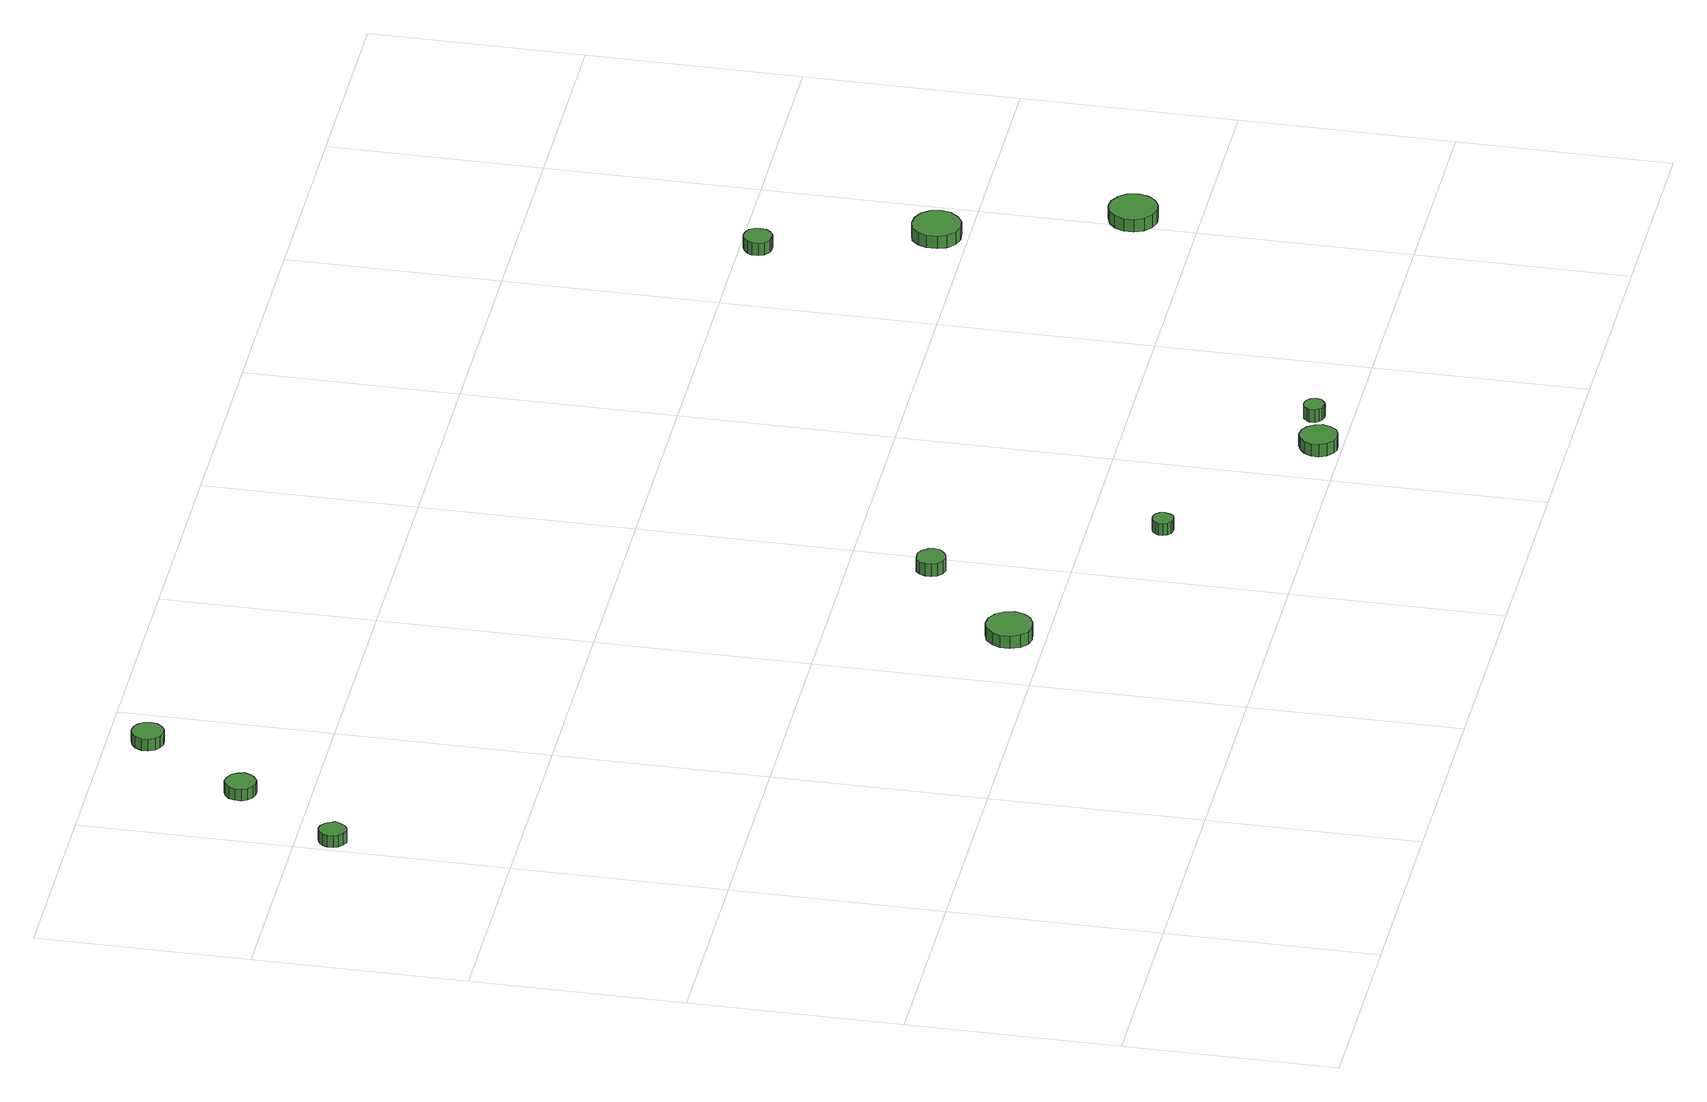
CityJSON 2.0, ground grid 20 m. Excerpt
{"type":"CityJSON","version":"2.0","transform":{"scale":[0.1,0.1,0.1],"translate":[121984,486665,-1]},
"CityObjects":{
"tree1":{"type":"SolitaryVegetationObject","attributes":{"function":"something"},"geometry":[{"type":"MultiSurface","lod":"1","boundaries":[[[0,1,2,3,4,5,6,7,8,9,10,11,12,13,14]],[[15,16,17,18,19,20,21,22,23,24,25,26,27,28,29]],[[0,29,28,1]],[[1,28,27,2]],[[2,27,26,3]],[[3,26,25,4]],[[4,25,24,5]],[[5,24,23,6]],[[6,23,22,7]],[[7,22,21,8]],[[8,21,20,9]],[[9,20,19,10]],[[10,19,18,11]],[[11,18,17,12]],[[12,17,16,13]],[[13,16,15,14]],[[14,15,29,0]]]}]},
"tree2":{"type":"SolitaryVegetationObject","attributes":{"function":"something"},"geometry":[{"type":"MultiSurface","lod":"1","boundaries":[[[30,31,32,33,34,35,36,37,38,39,40,41,42,43,44]],[[45,46,47,48,49,50,51,52,53,54,55,56,57,58,59]],[[30,59,58,31]],[[31,58,57,32]],[[32,57,56,33]],[[33,56,55,34]],[[34,55,54,35]],[[35,54,53,36]],[[36,53,52,37]],[[37,52,51,38]],[[38,51,50,39]],[[39,50,49,40]],[[40,49,48,41]],[[41,48,47,42]],[[42,47,46,43]],[[43,46,45,44]],[[44,45,59,30]]]}]},
"tree3":{"type":"SolitaryVegetationObject","attributes":{"function":"something"},"geometry":[{"type":"MultiSurface","lod":"1","boundaries":[[[60,61,62,63,64,65,66,67,68,69,70,71,72,73,74]],[[75,76,77,78,79,80,81,82,83,84,85,86,87,88,89]],[[60,89,88,61]],[[61,88,87,62]],[[62,87,86,63]],[[63,86,85,64]],[[64,85,84,65]],[[65,84,83,66]],[[66,83,82,67]],[[67,82,81,68]],[[68,81,80,69]],[[69,80,79,70]],[[70,79,78,71]],[[71,78,77,72]],[[72,77,76,73]],[[73,76,75,74]],[[74,75,89,60]]]}]},
"tree4":{"type":"SolitaryVegetationObject","attributes":{"function":"something"},"geometry":[{"type":"MultiSurface","lod":"1","boundaries":[[[90,91,92,93,94,95,96,97,98,99,100,101,102,103,104]],[[105,106,107,108,109,110,111,112,113,114,115,116,117,118,119]],[[90,119,118,91]],[[91,118,117,92]],[[92,117,116,93]],[[93,116,115,94]],[[94,115,114,95]],[[95,114,113,96]],[[96,113,112,97]],[[97,112,111,98]],[[98,111,110,99]],[[99,110,109,100]],[[100,109,108,101]],[[101,108,107,102]],[[102,107,106,103]],[[103,106,105,104]],[[104,105,119,90]]]}]},
"tree5":{"type":"SolitaryVegetationObject","attributes":{"function":"something"},"geometry":[{"type":"MultiSurface","lod":"1","boundaries":[[[120,121,122,123,124,125,126,127,128,129,130,131,132,133,134]],[[135,136,137,138,139,140,141,142,143,144,145,146,147,148,149]],[[120,149,148,121]],[[121,148,147,122]],[[122,147,146,123]],[[123,146,145,124]],[[124,145,144,125]],[[125,144,143,126]],[[126,143,142,127]],[[127,142,141,128]],[[128,141,140,129]],[[129,140,139,130]],[[130,139,138,131]],[[131,138,137,132]],[[132,137,136,133]],[[133,136,135,134]],[[134,135,149,120]]]}]},
"tree6":{"type":"SolitaryVegetationObject","attributes":{"function":"something"},"geometry":[{"type":"MultiSurface","lod":"1","boundaries":[[[150,151,152,153,154,155,156,157,158,159,160,161,162,163,164]],[[165,166,167,168,169,170,171,172,173,174,175,176,177,178,179]],[[150,179,178,151]],[[151,178,177,152]],[[152,177,176,153]],[[153,176,175,154]],[[154,175,174,155]],[[155,174,173,156]],[[156,173,172,157]],[[157,172,171,158]],[[158,171,170,159]],[[159,170,169,160]],[[160,169,168,161]],[[161,168,167,162]],[[162,167,166,163]],[[163,166,165,164]],[[164,165,179,150]]]}]},
"tree7":{"type":"SolitaryVegetationObject","attributes":{"function":"something"},"geometry":[{"type":"MultiSurface","lod":"1","boundaries":[[[180,181,182,183,184,185,186,187,188,189,190,191,192,193,194]],[[195,196,197,198,199,200,201,202,203,204,205,206,207,208,209]],[[180,209,208,181]],[[181,208,207,182]],[[182,207,206,183]],[[183,206,205,184]],[[184,205,204,185]],[[185,204,203,186]],[[186,203,202,187]],[[187,202,201,188]],[[188,201,200,189]],[[189,200,199,190]],[[190,199,198,191]],[[191,198,197,192]],[[192,197,196,193]],[[193,196,195,194]],[[194,195,209,180]]]}]},
"tree8":{"type":"SolitaryVegetationObject","attributes":{"function":"something"},"geometry":[{"type":"MultiSurface","lod":"1","boundaries":[[[210,211,212,213,214,215,216,217,218,219,220,221,222,223,224]],[[225,226,227,228,229,230,231,232,233,234,235,236,237,238,239]],[[210,239,238,211]],[[211,238,237,212]],[[212,237,236,213]],[[213,236,235,214]],[[214,235,234,215]],[[215,234,233,216]],[[216,233,232,217]],[[217,232,231,218]],[[218,231,230,219]],[[219,230,229,220]],[[220,229,228,221]],[[221,228,227,222]],[[222,227,226,223]],[[223,226,225,224]],[[224,225,239,210]]]}]},
"tree9":{"type":"SolitaryVegetationObject","attributes":{"function":"something"},"geometry":[{"type":"MultiSurface","lod":"1","boundaries":[[[240,241,242,243,244,245,246,247,248,249,250,251,252,253,254]],[[255,256,257,258,259,260,261,262,263,264,265,266,267,268,269]],[[240,269,268,241]],[[241,268,267,242]],[[242,267,266,243]],[[243,266,265,244]],[[244,265,264,245]],[[245,264,263,246]],[[246,263,262,247]],[[247,262,261,248]],[[248,261,260,249]],[[249,260,259,250]],[[250,259,258,251]],[[251,258,257,252]],[[252,257,256,253]],[[253,256,255,254]],[[254,255,269,240]]]}]},
"tree10":{"type":"SolitaryVegetationObject","attributes":{"function":"something"},"geometry":[{"type":"MultiSurface","lod":"1","boundaries":[[[270,271,272,273,274,275,276,277,278,279,280,281,282,283,284]],[[285,286,287,288,289,290,291,292,293,294,295,296,297,298,299]],[[270,299,298,271]],[[271,298,297,272]],[[272,297,296,273]],[[273,296,295,274]],[[274,295,294,275]],[[275,294,293,276]],[[276,293,292,277]],[[277,292,291,278]],[[278,291,290,279]],[[279,290,289,280]],[[280,289,288,281]],[[281,288,287,282]],[[282,287,286,283]],[[283,286,285,284]],[[284,285,299,270]]]}]},
"tree11":{"type":"SolitaryVegetationObject","attributes":{"function":"something"},"geometry":[{"type":"MultiSurface","lod":"1","boundaries":[[[300,301,302,303,304,305,306,307,308,309,310,311,312,313,314]],[[315,316,317,318,319,320,321,322,323,324,325,326,327,328,329]],[[300,329,328,301]],[[301,328,327,302]],[[302,327,326,303]],[[303,326,325,304]],[[304,325,324,305]],[[305,324,323,306]],[[306,323,322,307]],[[307,322,321,308]],[[308,321,320,309]],[[309,320,319,310]],[[310,319,318,311]],[[311,318,317,312]],[[312,317,316,313]],[[313,316,315,314]],[[314,315,329,300]]]}]}
},
"vertices":[
[31,767,19],[29,772,19],[26,776,19],[22,779,19],[17,780,19],[12,778,19],[8,774,19],[6,770,19],[6,764,19],[8,760,19],[12,756,19],[17,754,19],[22,755,19],[26,758,19],[29,762,19],[29,762,7],[26,758,7],[22,755,7],[17,754,7],[12,756,7],[8,760,7],[6,764,7],[6,770,7],[8,774,7],[12,778,7],[17,780,7],[22,779,7],[26,776,7],[29,772,7],[31,767,7],
[99,864,19],[97,870,19],[94,875,19],[88,878,19],[82,879,19],[77,877,19],[72,873,19],[70,867,19],[70,861,19],[72,856,19],[77,852,19],[82,850,19],[88,850,19],[94,854,19],[97,858,19],[97,858,7],[94,854,7],[88,850,7],[82,850,7],[77,852,7],[72,856,7],[70,861,7],[70,867,7],[72,873,7],[77,877,7],[82,879,7],[88,878,7],[94,875,7],[97,870,7],[99,864,7],
[169,963,19],[168,969,19],[164,974,19],[159,977,19],[153,978,19],[147,976,19],[142,972,19],[139,966,19],[139,960,19],[142,954,19],[147,950,19],[153,948,19],[159,949,19],[164,952,19],[168,957,19],[168,957,7],[164,952,7],[159,949,7],[153,948,7],[147,950,7],[142,954,7],[139,960,7],[139,966,7],[142,972,7],[147,976,7],[153,978,7],[159,977,7],[164,974,7],[168,969,7],[169,963,7],
[500,233,22],[498,242,22],[493,249,22],[485,254,22],[476,255,22],[467,252,22],[461,246,22],[457,238,22],[457,229,22],[461,220,22],[467,214,22],[476,212,22],[485,213,22],[493,217,22],[498,224,22],[498,224,9],[493,217,9],[485,213,9],[476,212,9],[467,214,9],[461,220,9],[457,229,9],[457,238,9],[461,246,9],[467,252,9],[476,255,9],[485,254,9],[493,249,9],[498,242,9],[500,233,9],
[594,325,22],[593,330,22],[589,335,22],[584,338,22],[579,338,22],[573,337,22],[569,333,22],[567,328,22],[567,322,22],[569,317,22],[573,313,22],[579,311,22],[584,312,22],[589,315,22],[593,319,22],[593,319,9],[589,315,9],[584,312,9],[579,311,9],[573,313,9],[569,317,9],[567,322,9],[567,328,9],[569,333,9],[573,337,9],[579,338,9],[584,338,9],[589,335,9],[593,330,9],[594,325,9],
[693,132,23],[692,136,23],[690,139,23],[686,141,23],[682,141,23],[678,140,23],[675,137,23],[673,134,23],[673,130,23],[675,126,23],[678,123,23],[682,122,23],[686,122,23],[690,124,23],[692,128,23],[692,128,11],[690,124,11],[686,122,11],[682,122,11],[678,123,11],[675,126,11],[673,130,11],[673,134,11],[675,137,11],[678,140,11],[682,141,11],[686,141,11],[690,139,11],[692,136,11],[693,132,11],
[867,20,25],[865,27,25],[861,33,25],[855,37,25],[847,38,25],[841,35,25],[835,31,25],[832,24,25],[832,17,25],[835,10,25],[841,5,25],[847,3,25],[855,4,25],[861,7,25],[865,13,25],[865,13,12],[861,7,12],[855,4,12],[847,3,12],[841,5,12],[835,10,12],[832,17,12],[832,24,12],[835,31,12],[841,35,12],[847,38,12],[855,37,12],[861,33,12],[865,27,12],[867,20,12],
[912,34,24],[911,39,24],[908,42,24],[905,44,24],[901,44,24],[897,43,24],[894,40,24],[892,37,24],[892,32,24],[894,29,24],[897,26,24],[901,25,24],[905,25,24],[908,27,24],[911,30,24],[911,30,11],[908,27,11],[905,25,11],[901,25,11],[897,26,11],[894,29,11],[892,32,11],[892,37,11],[894,40,11],[897,43,11],[901,44,11],[905,44,11],[908,42,11],[911,39,11],[912,34,11],
[1103,582,27],[1102,587,27],[1099,592,27],[1094,594,27],[1089,595,27],[1084,593,27],[1079,589,27],[1077,585,27],[1077,579,27],[1079,574,27],[1084,570,27],[1089,569,27],[1094,569,27],[1099,572,27],[1102,576,27],[1102,576,14],[1099,572,14],[1094,569,14],[1089,569,14],[1084,570,14],[1079,574,14],[1077,579,14],[1077,585,14],[1079,589,14],[1084,593,14],[1089,595,14],[1094,594,14],[1099,592,14],[1102,587,14],[1103,582,14],
[1166,428,26],[1164,437,26],[1158,445,26],[1150,449,26],[1140,450,26],[1131,448,26],[1124,441,26],[1121,433,26],[1121,423,26],[1124,415,26],[1131,408,26],[1140,405,26],[1150,406,26],[1158,411,26],[1164,419,26],[1164,419,13],[1158,411,13],[1150,406,13],[1140,405,13],[1131,408,13],[1124,415,13],[1121,423,13],[1121,433,13],[1124,441,13],[1131,448,13],[1140,450,13],[1150,449,13],[1158,445,13],[1164,437,13],[1166,428,13],
[1226,258,27],[1224,268,27],[1218,275,27],[1210,280,27],[1201,281,27],[1192,278,27],[1185,272,27],[1181,263,27],[1181,254,27],[1185,245,27],[1192,239,27],[1201,236,27],[1210,237,27],[1218,241,27],[1224,249,27],[1224,249,14],[1218,241,14],[1210,237,14],[1201,236,14],[1192,239,14],[1185,245,14],[1181,254,14],[1181,263,14],[1185,272,14],[1192,278,14],[1201,281,14],[1210,280,14],[1218,275,14],[1224,268,14],[1226,258,14]
]}
